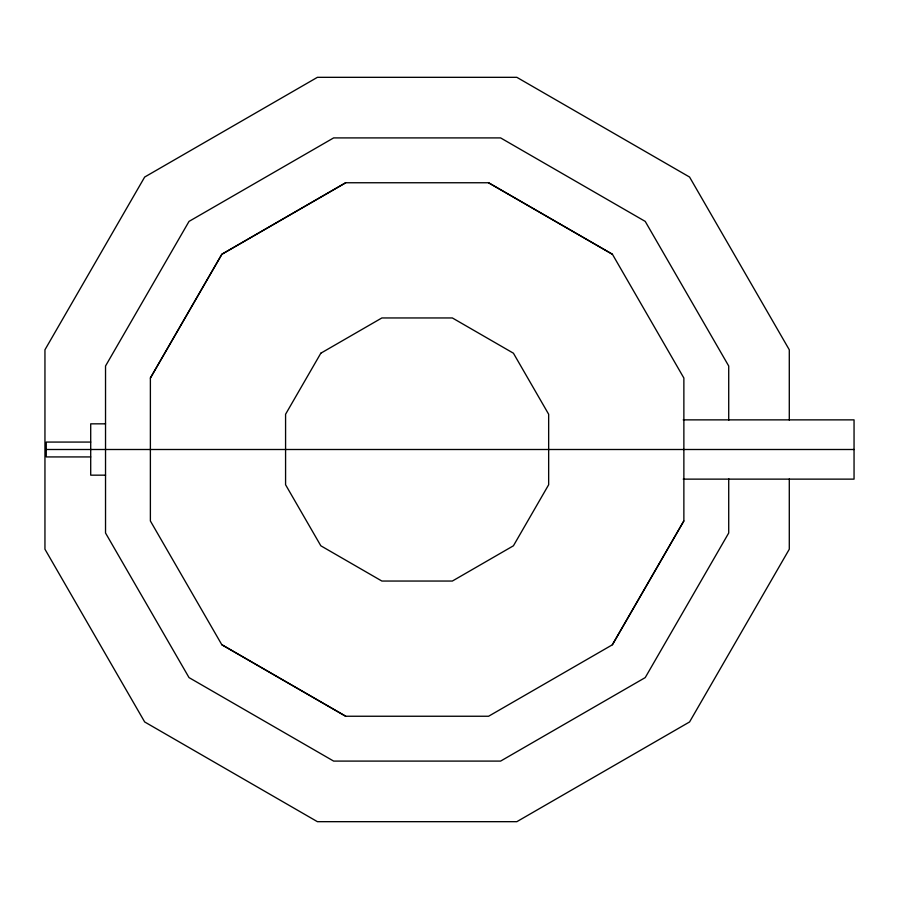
<?xml version="1.0" encoding="UTF-8"?>
<svg xmlns="http://www.w3.org/2000/svg" width="899" height="899" viewBox="0 0 899 899"><rect width="100%" height="100%" fill="white"/><g stroke="black" fill="none" stroke-linecap="round" stroke-linejoin="round"><path stroke-width="1.35" d="M150.38 378.029L221.851 254.226L345.643 182.755L488.595 182.755L612.399 254.226L683.869 378.029L683.869 520.971L612.399 644.774L488.595 716.245L345.643 716.245L221.851 644.774L150.38 520.971L150.38 378.029L221.896 254.271L345.666 182.812M612.354 644.729L683.802 520.959M683.218 419.867L854.05 419.867L854.05 479.133L683.218 479.133M105.531 423.834L90.709 423.834L90.709 475.166L105.531 475.166M90.709 442.072L46.254 442.072L46.254 456.928L90.709 456.928M46.254 449.5L854.05 449.5M488.584 182.812L612.354 254.271M221.896 644.729L345.666 716.188M789.288 420.002L789.288 349.778L689.567 177.047L516.846 77.325L317.403 77.325L144.672 177.047L44.95 349.778L44.95 549.222L144.672 721.953L317.403 821.675L516.846 821.675L689.567 721.953L789.288 549.222L789.288 478.998M728.718 420.283L728.718 366.005L645.224 221.401L500.608 137.907L333.63 137.907L189.026 221.401L105.531 366.005L105.531 532.995L189.026 677.599L333.63 761.093L500.608 761.093L645.224 677.599L728.718 532.995L728.718 478.718M320.831 353.206L285.579 414.248L285.579 484.752L320.831 545.794L381.873 581.046L452.366 581.046L513.419 545.794L548.66 484.752L548.66 414.248L513.419 353.206L452.366 317.954L381.873 317.954L320.831 353.206"/></g></svg>
